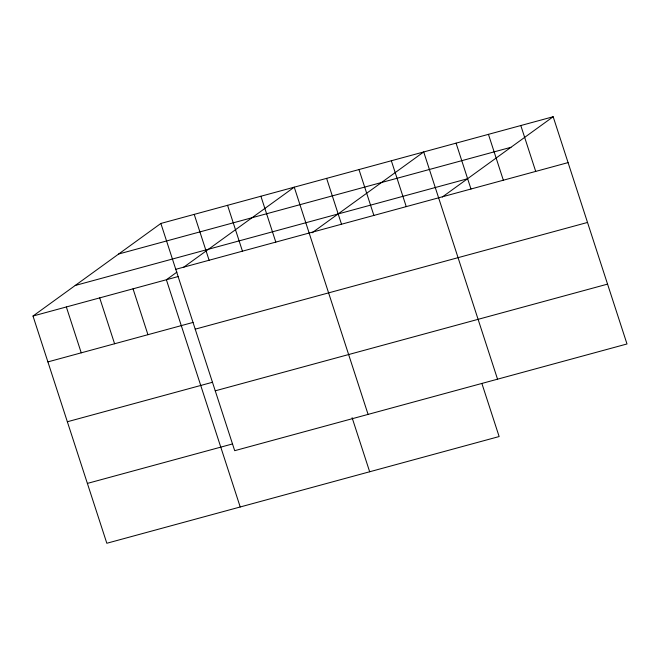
<?xml version="1.0" encoding="UTF-8"?>
<svg xmlns="http://www.w3.org/2000/svg" width="660" height="660" viewBox="0 0 660 660"><rect width="100%" height="100%" fill="white"/><g stroke="black" fill="none" stroke-linecap="round" stroke-linejoin="round"><path stroke-width="0.99" d="M481.882 383.46L499.133 436.549L106.829 543.262L33 316.033L160.867 223.451L553.171 116.737L627 343.967L234.696 450.681L160.867 223.451M176.929 272.11L166.386 279.749L240.215 506.979M183.422 267.415L294.253 187.168L368.082 414.397M312.073 232.79L423.712 151.957L497.541 379.178M442.348 196.985L553.171 116.737M118.668 254.001L510.972 147.295M75.199 285.483L467.503 178.769M175.766 269.313L568.07 162.607M33 316.033L178.15 276.548M47.899 361.903L193.058 322.418M195.212 329.167L587.515 222.453M67.353 421.748L212.503 382.264M215.251 390.827L607.555 284.122M87.384 483.409L232.535 443.933M520.806 125.54L535.706 171.41M488.441 134.343L503.341 180.213M456.077 143.154L470.976 189.016M391.347 160.76L406.246 206.621M358.982 169.562L373.882 215.424M326.617 178.365L341.517 224.235M352.11 417.706L369.674 471.768M260.906 196.243L275.806 242.104M227.56 205.31L242.459 251.179M194.213 214.376L209.113 260.246M133.039 288.824L147.939 334.686M99.693 297.891L114.593 343.761M66.346 306.966L81.246 352.828"/></g></svg>
